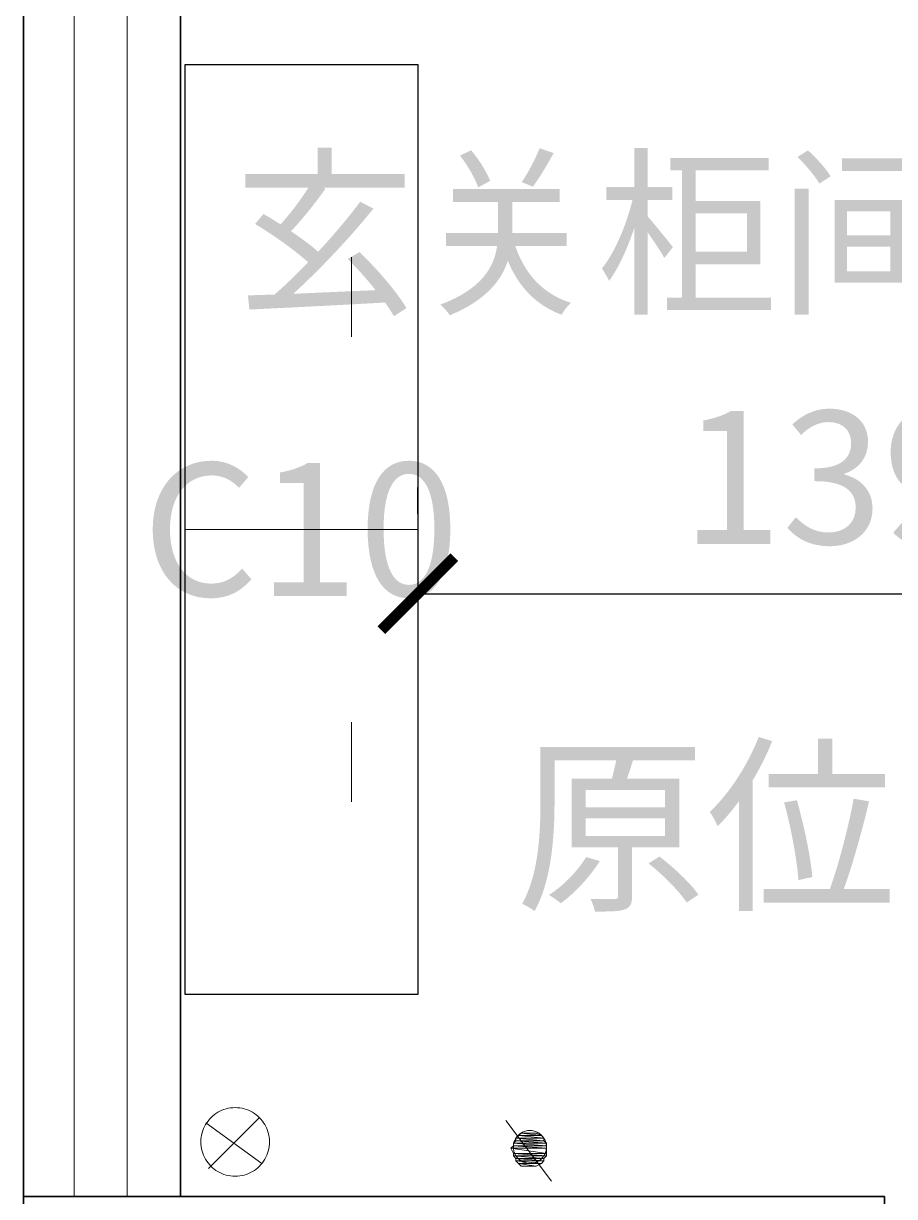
# Model space of a CAD drawing. Header units: millimetres. Extents: x -4600 to 229000, y -4300 to 19460.
# Drawn here: x 48034 to 49344, y 1800 to 3566 of the extents above; entities that cross this region are included whole.
import ezdxf

# ---------------------------------------------------------------- set-up
doc = ezdxf.new("R2010")
doc.units = ezdxf.units.MM
doc.header["$LTSCALE"] = 100
for name, color, linetype, lineweight in [('A-CABINET', 32, 'Continuous', 25), ('A-DIMS', 7, 'Continuous', 13), ('A-EX-SERVICE', 6, 'Continuous', 13), ('A-EX-WALL', 7, 'Continuous', 35), ('A-EX-WINDOW', 4, 'Continuous', 18), ('A-TEXT', 7, 'Continuous', 18), ('R2-DETAIL', 7, 'Continuous', 13)]:
    doc.layers.add(name, color=color, linetype=linetype, lineweight=lineweight)

# ---------------------------------------------------------------- blocks, each defined once
blk = doc.blocks.new('SOURCE_PROPOSED')
at = {"layer": 'A-EX-SERVICE'}
for p, q in [((8392.3, 49.7), (8308.2, 110.9)), ((8312.1, 42.1), (8388.5, 118.5)), ((8759.3, 114.7), (8828.2, 22.9)), ((8774.6, 87.9), (8778.5, 91.8)), ((8778.5, 91.8), (8782.3, 95.6)), ((8812.9, 91.8), (8778.5, 91.8)), ((8812.9, 91.8), (8778.5, 91.8)), ((8778.5, 91.8), (8816.7, 87.9)), ((8778.5, 91.8), (8816.7, 87.9)), ((8805.2, 95.6), (8782.3, 95.6)), ((8782.3, 95.6), (8786.1, 95.6)), ((8805.2, 95.6), (8782.3, 95.6)), ((8782.3, 95.6), (8812.9, 91.8)), ((8782.3, 95.6), (8812.9, 91.8)), ((8801.4, 95.6), (8786.1, 95.6)), ((8786.1, 95.6), (8793.8, 95.6)), ((8801.4, 95.6), (8786.1, 95.6)), ((8786.1, 95.6), (8805.2, 95.6)), ((8786.1, 95.6), (8805.2, 95.6)), ((8797.6, 95.6), (8793.8, 95.6)), ((8793.8, 95.6), (8801.4, 95.6)), ((8793.8, 95.6), (8801.4, 95.6)), ((8801.4, 95.6), (8797.6, 95.6)), ((8805.2, 95.6), (8801.4, 95.6)), ((8812.9, 91.8), (8805.2, 95.6)), ((8816.7, 87.9), (8812.9, 91.8)), ((8767, 72.6), (8770.8, 76.5)), ((8820.5, 72.6), (8767, 72.6)), ((8820.5, 72.6), (8767, 72.6)), ((8767, 72.6), (8820.5, 65)), ((8767, 72.6), (8820.5, 65)), ((8770.8, 65), (8767, 72.6)), ((8770.8, 80.3), (8774.6, 84.1)), ((8820.5, 80.3), (8770.8, 80.3)), ((8820.5, 80.3), (8770.8, 80.3)), ((8770.8, 80.3), (8820.5, 76.5)), ((8770.8, 80.3), (8820.5, 76.5)), ((8770.8, 76.5), (8770.8, 80.3)), ((8820.5, 76.5), (8770.8, 76.5)), ((8820.5, 76.5), (8770.8, 76.5)), ((8770.8, 76.5), (8820.5, 72.6)), ((8770.8, 76.5), (8820.5, 72.6)), ((8816.7, 87.9), (8774.6, 87.9)), ((8816.7, 87.9), (8774.6, 87.9)), ((8774.6, 87.9), (8816.7, 84.1)), ((8774.6, 87.9), (8816.7, 84.1)), ((8774.6, 84.1), (8774.6, 87.9)), ((8816.7, 84.1), (8774.6, 84.1)), ((8816.7, 84.1), (8774.6, 84.1)), ((8774.6, 84.1), (8820.5, 80.3)), ((8774.6, 84.1), (8820.5, 80.3)), ((8816.7, 84.1), (8816.7, 87.9)), ((8820.5, 80.3), (8816.7, 84.1)), ((8820.5, 76.5), (8820.5, 80.3)), ((8820.5, 72.6), (8820.5, 76.5)), ((8820.5, 65), (8820.5, 72.6)), ((8820.5, 65), (8770.8, 65)), ((8820.5, 65), (8770.8, 65)), ((8770.8, 65), (8820.5, 61.2)), ((8770.8, 65), (8820.5, 61.2)), ((8770.8, 61.2), (8770.8, 65)), ((8820.5, 61.2), (8770.8, 61.2)), ((8820.5, 61.2), (8770.8, 61.2)), ((8770.8, 61.2), (8816.7, 57.4)), ((8770.8, 61.2), (8816.7, 57.4)), ((8774.6, 57.4), (8770.8, 61.2)), ((8816.7, 57.4), (8774.6, 57.4)), ((8816.7, 57.4), (8774.6, 57.4)), ((8774.6, 57.4), (8816.7, 53.5)), ((8774.6, 57.4), (8816.7, 53.5)), ((8774.6, 53.5), (8774.6, 57.4)), ((8816.7, 53.5), (8774.6, 53.5)), ((8816.7, 53.5), (8774.6, 53.5)), ((8774.6, 53.5), (8812.9, 49.7)), ((8774.6, 53.5), (8812.9, 49.7)), ((8778.5, 49.7), (8774.6, 53.5)), ((8812.9, 49.7), (8816.7, 53.5)), ((8816.7, 57.4), (8820.5, 61.2)), ((8816.7, 53.5), (8816.7, 57.4)), ((8820.5, 61.2), (8820.5, 65)), ((8812.9, 49.7), (8778.5, 49.7)), ((8812.9, 49.7), (8778.5, 49.7)), ((8778.5, 49.7), (8805.2, 45.9)), ((8778.5, 49.7), (8805.2, 45.9)), ((8782.3, 45.9), (8778.5, 49.7)), ((8805.2, 45.9), (8782.3, 45.9)), ((8805.2, 45.9), (8782.3, 45.9)), ((8782.3, 45.9), (8801.4, 45.9)), ((8782.3, 45.9), (8801.4, 45.9)), ((8786.1, 45.9), (8782.3, 45.9)), ((8801.4, 45.9), (8786.1, 45.9)), ((8801.4, 45.9), (8786.1, 45.9)), ((8786.1, 45.9), (8797.6, 45.9)), ((8786.1, 45.9), (8797.6, 45.9)), ((8793.8, 45.9), (8786.1, 45.9)), ((8797.6, 45.9), (8793.8, 45.9)), ((8797.6, 45.9), (8801.4, 45.9)), ((8801.4, 45.9), (8805.2, 45.9)), ((8805.2, 45.9), (8812.9, 49.7))]:
    blk.add_line(p, q, dxfattribs=at)
for points in [[(8352.2, 133.8), (8348.7, 133.7), (8345.2, 133.4), (8341.8, 132.8), (8338.5, 132), (8335.2, 131), (8332.1, 129.8), (8329.1, 128.4), (8326.1, 126.8), (8323.3, 125), (8320.7, 123.1), (8318.1, 121), (8315.7, 118.7), (8313.4, 116.3), (8311.3, 113.7), (8309.4, 111.1), (8307.6, 108.3), (8306, 105.3), (8304.6, 102.3), (8303.4, 99.2), (8302.4, 95.9), (8301.6, 92.6), (8301.1, 89.2), (8300.7, 85.7), (8300.6, 82.2)], [(8403.8, 82.2), (8403.7, 85.7), (8403.3, 89.2), (8402.8, 92.6), (8402, 95.9), (8401, 99.2), (8399.7, 102.3), (8398.3, 105.3), (8396.8, 108.3), (8395, 111.1), (8393.1, 113.7), (8390.9, 116.3), (8388.7, 118.7), (8386.3, 121), (8383.7, 123.1), (8381.1, 125), (8378.2, 126.8), (8375.3, 128.4), (8372.3, 129.8), (8369.1, 131), (8365.9, 132), (8362.6, 132.8), (8359.2, 133.4), (8355.7, 133.7), (8352.2, 133.8)], [(8795.7, 99.4), (8794, 99.4), (8792.3, 99.2), (8790.7, 98.9), (8789.1, 98.5), (8787.5, 98), (8786, 97.5), (8784.5, 96.8), (8783.1, 96), (8781.8, 95.2), (8780.5, 94.2), (8779.3, 93.2), (8778.1, 92.1), (8777, 91), (8776, 89.7), (8775.1, 88.5), (8774.2, 87.1), (8773.4, 85.7), (8772.8, 84.2), (8772.2, 82.7), (8771.7, 81.2), (8771.3, 79.6), (8771, 77.9), (8770.9, 76.3), (8770.8, 74.6)], [(8820.5, 74.6), (8820.5, 76.3), (8820.3, 77.9), (8820, 79.6), (8819.6, 81.2), (8819.1, 82.7), (8818.6, 84.2), (8817.9, 85.7), (8817.1, 87.1), (8816.3, 88.5), (8815.3, 89.7), (8814.3, 91), (8813.2, 92.1), (8812.1, 93.2), (8810.8, 94.2), (8809.6, 95.2), (8808.2, 96), (8806.8, 96.8), (8805.3, 97.5), (8803.8, 98), (8802.3, 98.5), (8800.7, 98.9), (8799, 99.2), (8797.4, 99.4), (8795.7, 99.4)], [(8300.6, 82.2), (8300.7, 78.7), (8301.1, 75.2), (8301.6, 71.8), (8302.4, 68.5), (8303.4, 65.3), (8304.6, 62.1), (8306, 59.1), (8307.6, 56.2), (8309.4, 53.3), (8311.3, 50.7), (8313.4, 48.1), (8315.7, 45.7), (8318.1, 43.4), (8320.7, 41.3), (8323.3, 39.4), (8326.1, 37.6), (8329.1, 36), (8332.1, 34.6), (8335.2, 33.4), (8338.5, 32.4), (8341.8, 31.6), (8345.2, 31.1), (8348.7, 30.7), (8352.2, 30.6)], [(8352.2, 30.6), (8355.7, 30.7), (8359.2, 31.1), (8362.6, 31.6), (8365.9, 32.4), (8369.1, 33.4), (8372.3, 34.6), (8375.3, 36), (8378.2, 37.6), (8381.1, 39.4), (8383.7, 41.3), (8386.3, 43.4), (8388.7, 45.7), (8390.9, 48.1), (8393.1, 50.7), (8395, 53.3), (8396.8, 56.2), (8398.3, 59.1), (8399.7, 62.1), (8401, 65.3), (8402, 68.5), (8402.8, 71.8), (8403.3, 75.2), (8403.7, 78.7), (8403.8, 82.2)], [(8770.8, 74.6), (8770.9, 72.9), (8771, 71.2), (8771.3, 69.5), (8771.7, 68), (8772.2, 66.4), (8772.8, 64.9), (8773.4, 63.4), (8774.2, 62), (8775.1, 60.7), (8776, 59.4), (8777, 58.1), (8778.1, 57), (8779.3, 55.9), (8780.5, 54.9), (8781.8, 54), (8783.1, 53.1), (8784.5, 52.3), (8786, 51.7), (8787.5, 51.1), (8789.1, 50.6), (8790.7, 50.2), (8792.3, 49.9), (8794, 49.8), (8795.7, 49.7)], [(8795.7, 49.7), (8797.4, 49.8), (8799, 49.9), (8800.7, 50.2), (8802.3, 50.6), (8803.8, 51.1), (8805.3, 51.7), (8806.8, 52.3), (8808.2, 53.1), (8809.6, 54), (8810.8, 54.9), (8812.1, 55.9), (8813.2, 57), (8814.3, 58.1), (8815.3, 59.4), (8816.3, 60.7), (8817.1, 62), (8817.9, 63.4), (8818.6, 64.9), (8819.1, 66.4), (8819.6, 68), (8820, 69.5), (8820.3, 71.2), (8820.5, 72.9), (8820.5, 74.6)]]:
    blk.add_lwpolyline(points, dxfattribs=at)
at = {"layer": 'A-EX-WALL'}
for p, q in [((8270, 2347.6), (8270, 0)), ((8033.6, -240.9), (8033.6, 2328.5)), ((8296.8, 0), (8033.6, 0)), ((8270, 0), (9329, 0)), ((9329, 0), (9329, -240.9))]:
    blk.add_line(p, q, dxfattribs=at)
at = {"layer": 'A-EX-WINDOW'}
for p, q in [((8109.9, 0), (8109.9, 2347.6)), ((8189.9, 0), (8189.9, 2347.6))]:
    blk.add_line(p, q, dxfattribs=at)
blk = doc.blocks.new('FURNITURE_DESIGN')
at = {"layer": 'A-TEXT'}
h = blk.add_hatch(color=256, dxfattribs=at)
edge = h.paths.add_edge_path()
edge.add_spline(control_points=[(8315.2, 900.5), (8341.1, 900.5), (8360.7, 910.8), (8376.6, 929.1)], knot_values=[0, 0, 0, 0, 1, 1, 1, 1], degree=3, periodic=0)
edge.add_line((8376.6, 929.1), (8362.7, 945.2))
edge.add_spline(control_points=[(8362.7, 945.2), (8349.8, 931), (8335.4, 922.6), (8316.3, 922.6), (8278.1, 922.6), (8254.1, 954.2), (8254.1, 1004.7), (8254.1, 1054.6), (8279.4, 1085.5), (8317.1, 1085.5), (8334.3, 1085.5), (8347.4, 1077.8), (8358, 1066.6)], knot_values=[0, 0, 0, 0, 1, 1, 1, 2, 2, 2, 3, 3, 3, 4, 4, 4, 4], degree=3, periodic=0)
edge.add_line((8358, 1066.6), (8371.7, 1083))
edge.add_spline(control_points=[(8371.7, 1083), (8360.2, 1095.8), (8341.1, 1107.6), (8316.8, 1107.6), (8266.1, 1107.6), (8228.1, 1068.5), (8228.1, 1003.9), (8228.1, 938.9), (8265.2, 900.5), (8315.2, 900.5)], knot_values=[0, 0, 0, 0, 1, 1, 1, 2, 2, 2, 3, 3, 3, 3], degree=3, periodic=0)
h = blk.add_hatch(color=256, dxfattribs=at)
edge = h.paths.add_edge_path()
edge.add_line((8410.4, 904), (8520.1, 904))
edge.add_line((8520.1, 904), (8520.1, 924.8))
edge.add_line((8520.1, 924.8), (8480, 924.8))
edge.add_line((8480, 924.8), (8480, 1104))
edge.add_line((8480, 1104), (8460.9, 1104))
edge.add_spline(control_points=[(8460.9, 1104), (8450, 1097.7), (8437.1, 1093.1), (8419.4, 1089.8)], knot_values=[0, 0, 0, 0, 1, 1, 1, 1], degree=3, periodic=0)
edge.add_line((8419.4, 1089.8), (8419.4, 1074))
edge.add_line((8419.4, 1074), (8455.1, 1074))
edge.add_line((8455.1, 1074), (8455.1, 924.8))
edge.add_line((8455.1, 924.8), (8410.4, 924.8))
edge.add_line((8410.4, 924.8), (8410.4, 904))
h = blk.add_hatch(color=256, dxfattribs=at)
edge = h.paths.add_edge_path()
edge.add_spline(control_points=[(8613.7, 900.5), (8651.6, 900.5), (8675.9, 934.9), (8675.9, 1004.7), (8675.9, 1074), (8651.6, 1107.6), (8613.7, 1107.6), (8575.5, 1107.6), (8551.5, 1074), (8551.5, 1004.7), (8551.5, 934.9), (8575.5, 900.5), (8613.7, 900.5)], knot_values=[0, 0, 0, 0, 1, 1, 1, 2, 2, 2, 3, 3, 3, 4, 4, 4, 4], degree=3, periodic=0)
edge = h.paths.add_edge_path(flags=0)
edge.add_spline(control_points=[(8613.7, 920.7), (8591, 920.7), (8575.5, 946), (8575.5, 1004.7), (8575.5, 1063.1), (8591, 1087.9), (8613.7, 1087.9), (8636.3, 1087.9), (8651.9, 1063.1), (8651.9, 1004.7), (8651.9, 946), (8636.3, 920.7), (8613.7, 920.7)], knot_values=[0, 0, 0, 0, 1, 1, 1, 2, 2, 2, 3, 3, 3, 4, 4, 4, 4], degree=3, periodic=0)
h = blk.add_hatch(color=256, dxfattribs=at)
edge = h.paths.add_edge_path()
edge.add_spline(control_points=[(9139.9, 691.8), (9123, 648.5), (9095.2, 606.1), (9066.2, 578.9)], knot_values=[0, 0, 0, 0, 1, 1, 1, 1], degree=3, periodic=0)
edge.add_spline(control_points=[(9066.2, 578.9), (9070, 573.7), (9076.3, 562.5), (9078.3, 557.4)], knot_values=[0, 0, 0, 0, 1, 1, 1, 1], degree=3, periodic=0)
edge.add_spline(control_points=[(9078.3, 557.4), (9089.1, 568.3), (9099.7, 580.9), (9110.1, 594.9)], knot_values=[0, 0, 0, 0, 1, 1, 1, 1], degree=3, periodic=0)
edge.add_line((9110.1, 594.9), (9110.1, 429.9))
edge.add_line((9110.1, 429.9), (9130.7, 429.9))
edge.add_line((9130.7, 429.9), (9130.7, 626.1))
edge.add_spline(control_points=[(9130.7, 626.1), (9141.9, 645.1), (9152.2, 665.1), (9160.2, 685.5)], knot_values=[0, 0, 0, 0, 1, 1, 1, 1], degree=3, periodic=0)
edge.add_line((9160.2, 685.5), (9139.9, 691.8))
blk.add_hatch(color=256, dxfattribs=at).paths.add_polyline_path([(9154.8, 636.2), (9154.8, 615.8), (9329.8, 615.8), (9329.8, 636.2), (9250.7, 636.2), (9250.7, 689.2), (9229.2, 689.2), (9229.2, 636.2), (9154.8, 636.2)])
h = blk.add_hatch(color=256, dxfattribs=at)
edge = h.paths.add_edge_path()
edge.add_line((8858.5, 629), (8858.5, 525.6))
edge.add_line((8858.5, 525.6), (8928.4, 525.6))
edge.add_line((8928.4, 525.6), (8928.4, 452.5))
edge.add_spline(control_points=[(8928.4, 452.5), (8928.4, 449.1), (8927.3, 447.9), (8923, 447.7)], knot_values=[0, 0, 0, 0, 1, 1, 1, 1], degree=3, periodic=0)
edge.add_spline(control_points=[(8923, 447.7), (8918.7, 447.7), (8903.8, 447.7), (8886.9, 447.9)], knot_values=[0, 0, 0, 0, 1, 1, 1, 1], degree=3, periodic=0)
edge.add_spline(control_points=[(8886.9, 447.9), (8889.7, 442.5), (8892.6, 434.5), (8893.5, 429)], knot_values=[0, 0, 0, 0, 1, 1, 1, 1], degree=3, periodic=0)
edge.add_spline(control_points=[(8893.5, 429), (8915.8, 429), (8929.9, 429), (8938.5, 432.2), (8947, 435.3), (8949.3, 441.1), (8949.3, 452.2)], knot_values=[0, 0, 0, 0, 1, 1, 1, 2, 2, 2, 2], degree=3, periodic=0)
edge.add_line((8949.3, 452.2), (8949.3, 525.6))
edge.add_line((8949.3, 525.6), (9020.7, 525.6))
edge.add_line((9020.7, 525.6), (9020.7, 629))
edge.add_line((9020.7, 629), (8941.9, 629))
edge.add_spline(control_points=[(8941.9, 629), (8944.8, 637.6), (8947.9, 647.3), (8950.8, 656.8)], knot_values=[0, 0, 0, 0, 1, 1, 1, 1], degree=3, periodic=0)
edge.add_line((8950.8, 656.8), (9044.2, 656.8))
edge.add_line((9044.2, 656.8), (9044.2, 676.9))
edge.add_line((9044.2, 676.9), (8811.5, 676.9))
edge.add_line((8811.5, 676.9), (8811.5, 593.8))
edge.add_spline(control_points=[(8811.5, 593.8), (8811.5, 548.8), (8809.2, 485.5), (8784, 440.5)], knot_values=[0, 0, 0, 0, 1, 1, 1, 1], degree=3, periodic=0)
edge.add_spline(control_points=[(8784, 440.5), (8789.2, 438.5), (8798.6, 433.1), (8802.7, 429.6)], knot_values=[0, 0, 0, 0, 1, 1, 1, 1], degree=3, periodic=0)
edge.add_spline(control_points=[(8802.7, 429.6), (8829, 476.6), (8832.7, 546.2), (8832.7, 593.8)], knot_values=[0, 0, 0, 0, 1, 1, 1, 1], degree=3, periodic=0)
edge.add_line((8832.7, 593.8), (8832.7, 656.8))
edge.add_line((8832.7, 656.8), (8925.6, 656.8))
edge.add_spline(control_points=[(8925.6, 656.8), (8923.8, 648.5), (8921.5, 637.9), (8919, 629)], knot_values=[0, 0, 0, 0, 1, 1, 1, 1], degree=3, periodic=0)
edge.add_line((8919, 629), (8858.5, 629))
edge = h.paths.add_edge_path(flags=0)
edge.add_spline(control_points=[(8880.3, 511), (8867.1, 489.5), (8845.9, 467.7), (8824.4, 454)], knot_values=[0, 0, 0, 0, 1, 1, 1, 1], degree=3, periodic=0)
edge.add_spline(control_points=[(8824.4, 454), (8829.6, 450.8), (8838.2, 444.8), (8842.2, 441.4)], knot_values=[0, 0, 0, 0, 1, 1, 1, 1], degree=3, periodic=0)
edge.add_spline(control_points=[(8842.2, 441.4), (8863.1, 456.8), (8885.7, 480.9), (8900.9, 505)], knot_values=[0, 0, 0, 0, 1, 1, 1, 1], degree=3, periodic=0)
edge.add_line((8900.9, 505), (8880.3, 511))
edge = h.paths.add_edge_path(flags=0)
edge.add_spline(control_points=[(8974.3, 501.5), (8995.8, 484.3), (9020.7, 459.4), (9031.6, 442.5)], knot_values=[0, 0, 0, 0, 1, 1, 1, 1], degree=3, periodic=0)
edge.add_line((9031.6, 442.5), (9049.3, 454.3))
edge.add_spline(control_points=[(9049.3, 454.3), (9037.6, 471.4), (9012.4, 495.2), (8990.6, 511.8)], knot_values=[0, 0, 0, 0, 1, 1, 1, 1], degree=3, periodic=0)
edge.add_line((8990.6, 511.8), (8974.3, 501.5))
h.paths.add_polyline_path([(8879.7, 569.4), (8998.9, 569.4), (8998.9, 542.8), (8879.7, 542.8), (8879.7, 569.4)], flags=0)
h.paths.add_polyline_path([(8879.7, 611.8), (8998.9, 611.8), (8998.9, 585.8), (8879.7, 585.8), (8879.7, 611.8)], flags=0)
h = blk.add_hatch(color=256, dxfattribs=at)
edge = h.paths.add_edge_path()
edge.add_line((9147.6, 462.8), (9147.6, 442.5))
edge.add_line((9147.6, 442.5), (9337, 442.5))
edge.add_line((9337, 442.5), (9337, 462.8))
edge.add_line((9337, 462.8), (9267.9, 462.8))
edge.add_spline(control_points=[(9267.9, 462.8), (9281.1, 498.7), (9296, 552.5), (9306, 594.9)], knot_values=[0, 0, 0, 0, 1, 1, 1, 1], degree=3, periodic=0)
edge.add_line((9306, 594.9), (9282.8, 598.9))
edge.add_spline(control_points=[(9282.8, 598.9), (9275.4, 557.7), (9260.2, 499.2), (9247, 462.8)], knot_values=[0, 0, 0, 0, 1, 1, 1, 1], degree=3, periodic=0)
edge.add_line((9247, 462.8), (9147.6, 462.8))
edge = h.paths.add_edge_path(flags=0)
edge.add_spline(control_points=[(9178.2, 593.2), (9188.8, 555.1), (9197.7, 505.2), (9199.7, 476.3)], knot_values=[0, 0, 0, 0, 1, 1, 1, 1], degree=3, periodic=0)
edge.add_line((9199.7, 476.3), (9220.6, 480.9))
edge.add_spline(control_points=[(9220.6, 480.9), (9218.4, 509.3), (9208.3, 558.5), (9197.4, 596.6)], knot_values=[0, 0, 0, 0, 1, 1, 1, 1], degree=3, periodic=0)
edge.add_line((9197.4, 596.6), (9178.2, 593.2))
at = {"layer": 'A-CABINET'}
blk.add_lwpolyline([(8277, 1704), (8627, 1704), (8627, 304), (8277, 304)], close=True, dxfattribs=at)
at = {"layer": 'R2-DETAIL'}
for p, q in [((8527, 1294), (8527, 1414)), ((8277, 1004), (8627, 1004)), ((8527, 594), (8527, 714))]:
    blk.add_line(p, q, dxfattribs=at)
blk = doc.blocks.new('_ARCHTICK')
at = {"color": 0, "linetype": 'BYBLOCK', "const_width": 0.15}
blk.add_lwpolyline([(-0.5, -0.5), (0.5, 0.5)], dxfattribs=at)
blk = doc.blocks.new('*D24')
at = {"layer": 'A-DIMS'}
h = blk.add_hatch(color=256, dxfattribs=at)
edge = h.paths.add_edge_path()
edge.add_spline(control_points=[(9246.8, 978.9), (9282.6, 978.9), (9311.2, 1000.2), (9311.2, 1035.9), (9311.2, 1063.5), (9292.4, 1081), (9269, 1086.7)], knot_values=[0, 0, 0, 0, 1, 1, 1, 2, 2, 2, 2], degree=3, periodic=0)
edge.add_line((9269, 1086.7), (9269, 1088))
edge.add_spline(control_points=[(9269, 1088), (9290.2, 1095.4), (9304.4, 1111.8), (9304.4, 1136.1), (9304.4, 1167.7), (9279.9, 1186), (9246, 1186), (9223.1, 1186), (9205.4, 1175.9), (9190.4, 1162.3)], knot_values=[0, 0, 0, 0, 1, 1, 1, 2, 2, 2, 3, 3, 3, 3], degree=3, periodic=0)
edge.add_line((9190.4, 1162.3), (9203.7, 1146.4))
edge.add_spline(control_points=[(9203.7, 1146.4), (9215.2, 1157.9), (9229.1, 1165.8), (9245.2, 1165.8), (9266.2, 1165.8), (9279, 1153.3), (9279, 1134.2), (9279, 1112.6), (9265.1, 1096), (9223.7, 1096)], knot_values=[0, 0, 0, 0, 1, 1, 1, 2, 2, 2, 3, 3, 3, 3], degree=3, periodic=0)
edge.add_line((9223.7, 1096), (9223.7, 1076.9))
edge.add_spline(control_points=[(9223.7, 1076.9), (9270, 1076.9), (9285.9, 1061), (9285.9, 1036.7), (9285.9, 1013.8), (9269.2, 999.6), (9245.2, 999.6), (9222.6, 999.6), (9207.6, 1010.6), (9195.8, 1022.6)], knot_values=[0, 0, 0, 0, 1, 1, 1, 2, 2, 2, 3, 3, 3, 3], degree=3, periodic=0)
edge.add_line((9195.8, 1022.6), (9183, 1006.5))
edge.add_spline(control_points=[(9183, 1006.5), (9196.1, 992), (9215.7, 978.9), (9246.8, 978.9)], knot_values=[0, 0, 0, 0, 1, 1, 1, 1], degree=3, periodic=0)
h = blk.add_hatch(color=256, dxfattribs=at)
edge = h.paths.add_edge_path()
edge.add_spline(control_points=[(9390.6, 978.9), (9428, 978.9), (9463.2, 1010), (9463.2, 1091), (9463.2, 1154.6), (9434.3, 1186), (9395.8, 1186), (9364.7, 1186), (9338.5, 1160.1), (9338.5, 1121.1), (9338.5, 1079.9), (9360.4, 1058.3), (9393.6, 1058.3), (9410.3, 1058.3), (9427.5, 1067.9), (9439.8, 1082.6)], knot_values=[0, 0, 0, 0, 1, 1, 1, 2, 2, 2, 3, 3, 3, 4, 4, 4, 5, 5, 5, 5], degree=3, periodic=0)
edge.add_spline(control_points=[(9439.8, 1082.6), (9437.8, 1020.7), (9415.5, 999.6), (9389.8, 999.6), (9376.7, 999.6), (9364.7, 1005.4), (9356, 1014.9)], knot_values=[0, 0, 0, 0, 1, 1, 1, 2, 2, 2, 2], degree=3, periodic=0)
edge.add_line((9356, 1014.9), (9342.3, 999.4))
edge.add_spline(control_points=[(9342.3, 999.4), (9353.5, 987.6), (9368.8, 978.9), (9390.6, 978.9)], knot_values=[0, 0, 0, 0, 1, 1, 1, 1], degree=3, periodic=0)
edge = h.paths.add_edge_path(flags=0)
edge.add_spline(control_points=[(9439.5, 1103.6), (9426.1, 1084.5), (9411.1, 1076.9), (9397.7, 1076.9), (9374, 1076.9), (9362, 1094.3), (9362, 1121.1), (9362, 1148.6), (9376.7, 1166.6), (9396.1, 1166.6), (9421.5, 1166.6), (9436.8, 1144.8), (9439.5, 1103.6)], knot_values=[0, 0, 0, 0, 1, 1, 1, 2, 2, 2, 3, 3, 3, 4, 4, 4, 4], degree=3, periodic=0)
h = blk.add_hatch(color=256, dxfattribs=at)
edge = h.paths.add_edge_path()
edge.add_spline(control_points=[(9542.1, 978.9), (9579.5, 978.9), (9614.7, 1010), (9614.7, 1091), (9614.7, 1154.6), (9585.7, 1186), (9547.3, 1186), (9516.2, 1186), (9490, 1160.1), (9490, 1121.1), (9490, 1079.9), (9511.8, 1058.3), (9545.1, 1058.3), (9561.7, 1058.3), (9578.9, 1067.9), (9591.2, 1082.6)], knot_values=[0, 0, 0, 0, 1, 1, 1, 2, 2, 2, 3, 3, 3, 4, 4, 4, 5, 5, 5, 5], degree=3, periodic=0)
edge.add_spline(control_points=[(9591.2, 1082.6), (9589.3, 1020.7), (9566.9, 999.6), (9541.3, 999.6), (9528.2, 999.6), (9516.2, 1005.4), (9507.4, 1014.9)], knot_values=[0, 0, 0, 0, 1, 1, 1, 2, 2, 2, 2], degree=3, periodic=0)
edge.add_line((9507.4, 1014.9), (9493.8, 999.4))
edge.add_spline(control_points=[(9493.8, 999.4), (9505, 987.6), (9520.2, 978.9), (9542.1, 978.9)], knot_values=[0, 0, 0, 0, 1, 1, 1, 1], degree=3, periodic=0)
edge = h.paths.add_edge_path(flags=0)
edge.add_spline(control_points=[(9590.9, 1103.6), (9577.5, 1084.5), (9562.5, 1076.9), (9549.2, 1076.9), (9525.4, 1076.9), (9513.4, 1094.3), (9513.4, 1121.1), (9513.4, 1148.6), (9528.2, 1166.6), (9547.5, 1166.6), (9572.9, 1166.6), (9588.2, 1144.8), (9590.9, 1103.6)], knot_values=[0, 0, 0, 0, 1, 1, 1, 2, 2, 2, 3, 3, 3, 4, 4, 4, 4], degree=3, periodic=0)
h = blk.add_hatch(color=256, dxfattribs=at)
edge = h.paths.add_edge_path()
edge.add_line((9047.7, 982.5), (9157.4, 982.5))
edge.add_line((9157.4, 982.5), (9157.4, 1003.2))
edge.add_line((9157.4, 1003.2), (9117.2, 1003.2))
edge.add_line((9117.2, 1003.2), (9117.2, 1182.5))
edge.add_line((9117.2, 1182.5), (9098.1, 1182.5))
edge.add_spline(control_points=[(9098.1, 1182.5), (9087.2, 1176.2), (9074.4, 1171.5), (9056.7, 1168.3)], knot_values=[0, 0, 0, 0, 1, 1, 1, 1], degree=3, periodic=0)
edge.add_line((9056.7, 1168.3), (9056.7, 1152.4))
edge.add_line((9056.7, 1152.4), (9092.4, 1152.4))
edge.add_line((9092.4, 1152.4), (9092.4, 1003.2))
edge.add_line((9092.4, 1003.2), (9047.7, 1003.2))
edge.add_line((9047.7, 1003.2), (9047.7, 982.5))
for p, q in [((8627, 1027.5), (8627, 1067.5)), ((10026, 1027.5), (10026, 1067.5)), ((8627, 907.5), (10026, 907.5))]:
    blk.add_line(p, q)
at = {"layer": 'Defpoints'}
for p in [(8627, 907.5), (8627, 907.5), (10026, 907.5)]:
    blk.add_point(p, dxfattribs=at)
at = {"layer": 'A-DIMS', "xscale": 110, "yscale": 110, "rotation": 180}
blk.add_blockref('_ARCHTICK', (8627, 907.5), dxfattribs=at)
at = {"layer": 'A-DIMS', "xscale": 110, "yscale": 110}
blk.add_blockref('_ARCHTICK', (10026, 907.5), dxfattribs=at)
blk = doc.blocks.new('PLAN_DIMENSIONS')
at = {"layer": 'A-TEXT'}
h = blk.add_hatch(color=256, dxfattribs=at)
edge = h.paths.add_edge_path()
edge.add_spline(control_points=[(8382.1, 1464), (8408.8, 1448.2), (8441.5, 1424.7), (8462, 1406.4)], knot_values=[0, 0, 0, 0, 1, 1, 1, 1], degree=3, periodic=0)
edge.add_spline(control_points=[(8462, 1406.4), (8444.8, 1388.4), (8427.3, 1371.8), (8411.5, 1357.8)], knot_values=[0, 0, 0, 0, 1, 1, 1, 1], degree=3, periodic=0)
edge.add_line((8411.5, 1357.8), (8371.4, 1356.5))
edge.add_line((8371.4, 1356.5), (8373.6, 1335.2))
edge.add_spline(control_points=[(8373.6, 1335.2), (8425.7, 1337.7), (8503.5, 1341.5), (8577.7, 1345.8)], knot_values=[0, 0, 0, 0, 1, 1, 1, 1], degree=3, periodic=0)
edge.add_spline(control_points=[(8577.7, 1345.8), (8582.9, 1338.2), (8587.5, 1331.4), (8591.1, 1325.1)], knot_values=[0, 0, 0, 0, 1, 1, 1, 1], degree=3, periodic=0)
edge.add_line((8591.1, 1325.1), (8609.9, 1337.4))
edge.add_spline(control_points=[(8609.9, 1337.4), (8596, 1360.9), (8566.5, 1395.8), (8539.2, 1421.7)], knot_values=[0, 0, 0, 0, 1, 1, 1, 1], degree=3, periodic=0)
edge.add_line((8539.2, 1421.7), (8521.5, 1411.3))
edge.add_spline(control_points=[(8521.5, 1411.3), (8535.4, 1397.7), (8550.4, 1380.8), (8563.5, 1364.4)], knot_values=[0, 0, 0, 0, 1, 1, 1, 1], degree=3, periodic=0)
edge.add_line((8563.5, 1364.4), (8439.6, 1358.9))
edge.add_spline(control_points=[(8439.6, 1358.9), (8479.5, 1395.2), (8526.4, 1444.9), (8560.2, 1487.2)], knot_values=[0, 0, 0, 0, 1, 1, 1, 1], degree=3, periodic=0)
edge.add_line((8560.2, 1487.2), (8540.3, 1497.5))
edge.add_spline(control_points=[(8540.3, 1497.5), (8523.1, 1474.4), (8500.7, 1447.6), (8477, 1422.2)], knot_values=[0, 0, 0, 0, 1, 1, 1, 1], degree=3, periodic=0)
edge.add_spline(control_points=[(8477, 1422.2), (8466.4, 1431.8), (8451.6, 1442.7), (8436.1, 1453.1)], knot_values=[0, 0, 0, 0, 1, 1, 1, 1], degree=3, periodic=0)
edge.add_spline(control_points=[(8436.1, 1453.1), (8453, 1470.5), (8472.9, 1495.9), (8488.2, 1517.2)], knot_values=[0, 0, 0, 0, 1, 1, 1, 1], degree=3, periodic=0)
edge.add_line((8488.2, 1517.2), (8484.4, 1518.8))
edge.add_line((8484.4, 1518.8), (8607.4, 1518.8))
edge.add_line((8607.4, 1518.8), (8607.4, 1539))
edge.add_line((8607.4, 1539), (8497.5, 1539))
edge.add_line((8497.5, 1539), (8497.5, 1578.9))
edge.add_line((8497.5, 1578.9), (8476.2, 1578.9))
edge.add_line((8476.2, 1578.9), (8476.2, 1539))
edge.add_line((8476.2, 1539), (8367.3, 1539))
edge.add_line((8367.3, 1539), (8367.3, 1518.8))
edge.add_line((8367.3, 1518.8), (8462.5, 1518.8))
edge.add_spline(control_points=[(8462.5, 1518.8), (8451.1, 1500.8), (8435, 1479.3), (8420.5, 1463.4)], knot_values=[0, 0, 0, 0, 1, 1, 1, 1], degree=3, periodic=0)
edge.add_spline(control_points=[(8420.5, 1463.4), (8411.8, 1468.9), (8403.1, 1474.4), (8394.9, 1479)], knot_values=[0, 0, 0, 0, 1, 1, 1, 1], degree=3, periodic=0)
edge.add_line((8394.9, 1479), (8382.1, 1464))
h = blk.add_hatch(color=256, dxfattribs=at)
edge = h.paths.add_edge_path()
edge.add_spline(control_points=[(8690.6, 1566.9), (8701.8, 1552.4), (8713.3, 1532.5), (8717.9, 1519.1)], knot_values=[0, 0, 0, 0, 1, 1, 1, 1], degree=3, periodic=0)
edge.add_line((8717.9, 1519.1), (8735.9, 1528.9))
edge.add_spline(control_points=[(8735.9, 1528.9), (8731, 1541.8), (8719, 1561.1), (8707.3, 1575)], knot_values=[0, 0, 0, 0, 1, 1, 1, 1], degree=3, periodic=0)
edge.add_line((8707.3, 1575), (8690.6, 1566.9))
h = blk.add_hatch(color=256, dxfattribs=at)
edge = h.paths.add_edge_path()
edge.add_spline(control_points=[(8810.2, 1578), (8804.2, 1562.5), (8792.7, 1540.7), (8783.4, 1527)], knot_values=[0, 0, 0, 0, 1, 1, 1, 1], degree=3, periodic=0)
edge.add_line((8783.4, 1527), (8800.1, 1520.2))
edge.add_spline(control_points=[(8800.1, 1520.2), (8809.9, 1533), (8821.6, 1552.9), (8831.4, 1570.7)], knot_values=[0, 0, 0, 0, 1, 1, 1, 1], degree=3, periodic=0)
edge.add_line((8831.4, 1570.7), (8810.2, 1578))
h = blk.add_hatch(color=256, dxfattribs=at)
edge = h.paths.add_edge_path()
edge.add_line((8952.9, 1578.3), (8952.9, 1519.9))
edge.add_line((8952.9, 1519.9), (8910.6, 1519.9))
edge.add_line((8910.6, 1519.9), (8910.6, 1500.3))
edge.add_line((8910.6, 1500.3), (8950.1, 1500.3))
edge.add_spline(control_points=[(8950.1, 1500.3), (8941.1, 1462.6), (8922.6, 1419.8), (8904, 1396.9)], knot_values=[0, 0, 0, 0, 1, 1, 1, 1], degree=3, periodic=0)
edge.add_spline(control_points=[(8904, 1396.9), (8907.3, 1392), (8912.5, 1383.8), (8914.7, 1378.3)], knot_values=[0, 0, 0, 0, 1, 1, 1, 1], degree=3, periodic=0)
edge.add_spline(control_points=[(8914.7, 1378.3), (8928.8, 1396.9), (8942.5, 1427.4), (8952.9, 1458.5)], knot_values=[0, 0, 0, 0, 1, 1, 1, 1], degree=3, periodic=0)
edge.add_line((8952.9, 1458.5), (8952.9, 1327.6))
edge.add_line((8952.9, 1327.6), (8972.8, 1327.6))
edge.add_line((8972.8, 1327.6), (8972.8, 1451.4))
edge.add_spline(control_points=[(8972.8, 1451.4), (8982.3, 1438.1), (8993.2, 1421.4), (8997.9, 1412.7)], knot_values=[0, 0, 0, 0, 1, 1, 1, 1], degree=3, periodic=0)
edge.add_line((8997.9, 1412.7), (9010.7, 1429.1))
edge.add_spline(control_points=[(9010.7, 1429.1), (9005.2, 1436.7), (8981.5, 1465.6), (8972.8, 1475.4)], knot_values=[0, 0, 0, 0, 1, 1, 1, 1], degree=3, periodic=0)
edge.add_line((8972.8, 1475.4), (8972.8, 1500.3))
edge.add_line((8972.8, 1500.3), (9009.9, 1500.3))
edge.add_line((9009.9, 1500.3), (9009.9, 1519.9))
edge.add_line((9009.9, 1519.9), (8972.8, 1519.9))
edge.add_line((8972.8, 1519.9), (8972.8, 1578.3))
edge.add_line((8972.8, 1578.3), (8952.9, 1578.3))
h = blk.add_hatch(color=256, dxfattribs=at)
edge = h.paths.add_edge_path()
edge.add_spline(control_points=[(9198.2, 1564.9), (9210.7, 1552.9), (9224.9, 1535.7), (9231.2, 1524.8)], knot_values=[0, 0, 0, 0, 1, 1, 1, 1], degree=3, periodic=0)
edge.add_line((9231.2, 1524.8), (9248.1, 1535.7))
edge.add_spline(control_points=[(9248.1, 1535.7), (9241.5, 1547.2), (9226.8, 1563.3), (9214, 1574.8)], knot_values=[0, 0, 0, 0, 1, 1, 1, 1], degree=3, periodic=0)
edge.add_line((9214, 1574.8), (9198.2, 1564.9))
h = blk.add_hatch(color=256, dxfattribs=at)
h.paths.add_polyline_path([(9002, 1353.2), (9002, 1334.4), (9158.6, 1334.4), (9158.6, 1353.2), (9045.1, 1353.2), (9045.1, 1403.4), (9142.2, 1403.4), (9142.2, 1498.6), (9045.1, 1498.6), (9045.1, 1544.5), (9155, 1544.5), (9155, 1563.3), (9006.9, 1563.3), (9006.9, 1544.5), (9024.6, 1544.5), (9024.6, 1353.2), (9002, 1353.2)])
h.paths.add_polyline_path([(9045.1, 1479.8), (9122.3, 1479.8), (9122.3, 1422.2), (9045.1, 1422.2), (9045.1, 1479.8)], flags=0)
h = blk.add_hatch(color=256, dxfattribs=at)
edge = h.paths.add_edge_path()
edge.add_line((9265.3, 1563), (9265.3, 1543.7))
edge.add_line((9265.3, 1543.7), (9397.3, 1543.7))
edge.add_line((9397.3, 1543.7), (9397.3, 1352.1))
edge.add_spline(control_points=[(9397.3, 1352.1), (9397.3, 1348.6), (9396.2, 1347.5), (9392.7, 1347.2)], knot_values=[0, 0, 0, 0, 1, 1, 1, 1], degree=3, periodic=0)
edge.add_spline(control_points=[(9392.7, 1347.2), (9389.1, 1347.2), (9378, 1346.9), (9366.5, 1347.5)], knot_values=[0, 0, 0, 0, 1, 1, 1, 1], degree=3, periodic=0)
edge.add_spline(control_points=[(9366.5, 1347.5), (9369.2, 1342.3), (9372, 1333.6), (9373, 1328.7)], knot_values=[0, 0, 0, 0, 1, 1, 1, 1], degree=3, periodic=0)
edge.add_spline(control_points=[(9373, 1328.7), (9389.7, 1328.7), (9401.4, 1328.7), (9408.8, 1331.9)], knot_values=[0, 0, 0, 0, 1, 1, 1, 1], degree=3, periodic=0)
edge.add_spline(control_points=[(9408.8, 1331.9), (9415.9, 1335.5), (9418.3, 1340.7), (9418.3, 1352.1)], knot_values=[0, 0, 0, 0, 1, 1, 1, 1], degree=3, periodic=0)
edge.add_line((9418.3, 1352.1), (9418.3, 1563))
edge.add_line((9418.3, 1563), (9265.3, 1563))
h.paths.add_polyline_path([(9254.1, 1500.3), (9254.1, 1375.9), (9357.5, 1375.9), (9357.5, 1500.3), (9254.1, 1500.3)], flags=0)
h.paths.add_polyline_path([(9272.6, 1429.6), (9338.1, 1429.6), (9338.1, 1392.8), (9272.6, 1392.8), (9272.6, 1429.6)], flags=0)
h.paths.add_polyline_path([(9272.6, 1483.1), (9338.1, 1483.1), (9338.1, 1446.8), (9272.6, 1446.8), (9272.6, 1483.1)], flags=0)
h = blk.add_hatch(color=256, dxfattribs=at)
edge = h.paths.add_edge_path()
edge.add_line((8669.4, 1450.3), (8669.4, 1431))
edge.add_line((8669.4, 1431), (8746.3, 1431))
edge.add_spline(control_points=[(8746.3, 1431), (8741.9, 1400.4), (8724.8, 1366.6), (8660.9, 1342.6)], knot_values=[0, 0, 0, 0, 1, 1, 1, 1], degree=3, periodic=0)
edge.add_spline(control_points=[(8660.9, 1342.6), (8665.8, 1338.5), (8672.4, 1331.1), (8675.1, 1326.5)], knot_values=[0, 0, 0, 0, 1, 1, 1, 1], degree=3, periodic=0)
edge.add_spline(control_points=[(8675.1, 1326.5), (8729.4, 1349.1), (8752.9, 1378.9), (8762.4, 1408.6)], knot_values=[0, 0, 0, 0, 1, 1, 1, 1], degree=3, periodic=0)
edge.add_spline(control_points=[(8762.4, 1408.6), (8778.5, 1369.6), (8804.7, 1341.8), (8843.4, 1327.3)], knot_values=[0, 0, 0, 0, 1, 1, 1, 1], degree=3, periodic=0)
edge.add_spline(control_points=[(8843.4, 1327.3), (8846.4, 1333), (8852.4, 1340.9), (8857.4, 1345.3)], knot_values=[0, 0, 0, 0, 1, 1, 1, 1], degree=3, periodic=0)
edge.add_spline(control_points=[(8857.4, 1345.3), (8815.1, 1358.4), (8787.8, 1389.2), (8773.6, 1431)], knot_values=[0, 0, 0, 0, 1, 1, 1, 1], degree=3, periodic=0)
edge.add_line((8773.6, 1431), (8851.1, 1431))
edge.add_line((8851.1, 1431), (8851.1, 1450.3))
edge.add_line((8851.1, 1450.3), (8769, 1450.3))
edge.add_line((8769, 1450.3), (8769, 1455.3))
edge.add_line((8769, 1455.3), (8769, 1497))
edge.add_line((8769, 1497), (8840.2, 1497))
edge.add_line((8840.2, 1497), (8840.2, 1516.6))
edge.add_line((8840.2, 1516.6), (8679.7, 1516.6))
edge.add_line((8679.7, 1516.6), (8679.7, 1497))
edge.add_line((8679.7, 1497), (8747.9, 1497))
edge.add_line((8747.9, 1497), (8747.9, 1455.5))
edge.add_line((8747.9, 1455.5), (8747.9, 1450.3))
edge.add_line((8747.9, 1450.3), (8669.4, 1450.3))
blk.add_hatch(color=256, dxfattribs=at).paths.add_polyline_path([(9194.1, 1516.9), (9194.1, 1327.3), (9215.1, 1327.3), (9215.1, 1516.9), (9194.1, 1516.9)])
blk.add_blockref('*D24', (0, 0))
blk = doc.blocks.new('A02_SHEET')
for name in ['PLAN_DIMENSIONS', 'SOURCE_PROPOSED', 'FURNITURE_DESIGN']:
    blk.add_blockref(name, (0, 1800))

msp = doc.modelspace()

# ---------------------------------------------------------------- block references
msp.add_blockref('A02_SHEET', (40000, 0))

doc.saveas('drawing.dxf')
